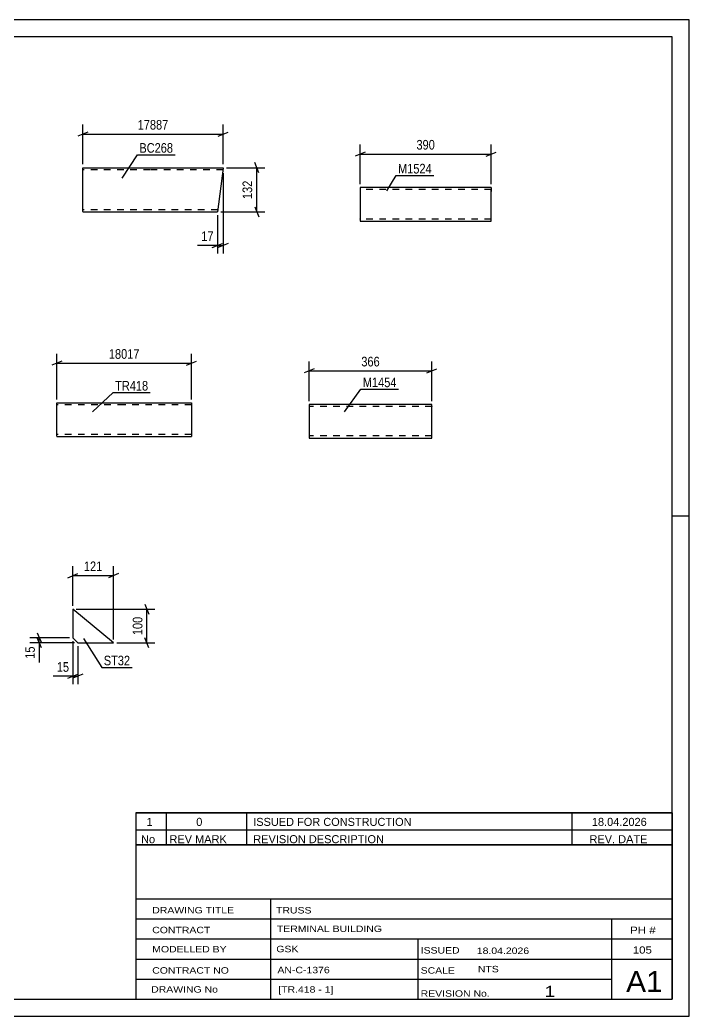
# Model space of a CAD drawing. Header units: millimetres. Extents: x 0 to 420, y 0 to 297.
# Drawn here: x 220.4 to 420, y 0 to 297 of the extents above; entities that cross this region are included whole.
import ezdxf

# ---------------------------------------------------------------- set-up
doc = ezdxf.new("R2010")
doc.units = ezdxf.units.MM
doc.linetypes.add('DXK_LINE_DOT2', pattern=[3.9198, 1.9599, -1.9599])
doc.styles.add('Arial Narrow', font='ARIALN.TTF', dxfattribs={"height": 0.2})

# ---------------------------------------------------------------- blocks, each defined once
blk = doc.blocks.new('Unknown-717263290-1115')
at = {"color": 5, "linetype": 'Continuous'}
for p, q in [((420, 297), (0, 297)), ((420, 0), (420, 297)), ((415, 292), (5, 292)), ((415, 5), (415, 292)), ((420, 149), (415, 149)), ((5, 5), (415, 5)), ((0, 0), (420, 0))]:
    blk.add_line(p, q, dxfattribs=at)
blk = doc.blocks.new('Unknown-717263290-11736')
at = {"color": 7, "linetype": 'Continuous'}
for p, q in [((255, 51.05), (255, 5)), ((255, 51.05), (415, 51.05)), ((415, 51), (415, 5)), ((255, 35), (415, 35)), ((295.14, 35), (295.14, 5)), ((255, 29), (415, 29)), ((397, 5.05), (397, 29.05)), ((255, 23), (415, 23)), ((339.14, 23), (339.14, 5)), ((255, 17), (415, 17)), ((255, 11), (397, 11)), ((255, 5), (415, 5))]:
    blk.add_line(p, q, dxfattribs=at)
at = {"color": 7, "style": 'Arial Narrow'}
for s, height, width, p in [('DRAWING TITLE', 1.9089, 1.425378, (259.88, 30.61)), ('TRUSS', 1.909, 1.425378, (296.81, 30.59)), ('TERMINAL BUILDING', 1.9089, 1.425378, (297.06, 25.07)), ('CONTRACT', 1.909, 1.425378, (259.88, 24.71)), ('MODELLED BY', 1.9089, 1.425378, (259.88, 18.98)), ('GSK', 1.909, 1.425378, (296.88, 19.04)), ('ISSUED', 1.909, 1.425378, (339.94, 18.64)), ('18.04.2026', 1.909, 1.425378, (356.69, 18.52)), ('CONTRACT NO', 1.9089, 1.425378, (259.88, 12.66)), ('AN-C-1376', 1.909, 1.425378, (297.23, 12.78)), ('SCALE', 1.909, 1.425378, (339.94, 12.65)), ('A1', 6.204, 1.25, (401.24, 7.2)), ('DRAWING No', 1.909, 1.425378, (259.56, 7)), ('[TR.418 - 1]', 1.9089, 1.425378, (297.46, 6.99)), ('1', 3.34, 1.5, (376.91, 5.68)), ('REVISION No.', 1.9089, 1.425378, (339.94, 5.77))]:
    blk.add_text(s, height=height, dxfattribs=dict(at, width=width)).set_placement(p)
at = {"color": 7, "linetype": 'Continuous', "style": 'Arial Narrow'}
for s, height, width, p in [('PH #', 2.1, 1.42538, (402.4, 24.55)), ('105', 2.1, 1.42538, (403.19, 18.65)), ('NTS', 1.909, 1.425378, (357, 13.05))]:
    blk.add_text(s, height=height, dxfattribs=dict(at, width=width)).set_placement(p)
blk = doc.blocks.new('Unknown-717263290-11737')
at = {"color": 7, "linetype": 'Continuous'}
for p, q in [((255, 60.55), (415, 60.55)), ((415, 60.55), (255, 60.55)), ((255, 60.55), (255, 55.55)), ((264, 60.55), (264, 55.55)), ((288, 60.55), (288, 55.55)), ((385, 60.55), (385, 55.55)), ((415, 60.55), (415, 55.55)), ((255, 55.55), (415, 55.55)), ((255, 55.55), (255, 51.05)), ((255, 55.55), (415, 55.55)), ((264, 55.55), (264, 51.05)), ((288, 55.55), (288, 51.05)), ((385, 55.55), (385, 51.05)), ((415, 55.55), (415, 51.05)), ((415, 51.05), (255, 51.05))]:
    blk.add_line(p, q, dxfattribs=at)
at = {"color": 7, "linetype": 'Continuous', "style": 'Arial Narrow'}
for s, height, width, p in [('1', 2.39, 1.196471, (258.16, 56.7)), ('0', 2.39, 1.196471, (273, 56.7)), ('ISSUED FOR CONSTRUCTION', 2.3861, 1.196471, (290, 56.7)), ('18.04.2026', 2.386, 1.196471, (391, 56.7)), ('No', 2.386, 1.2, (256.54, 51.55)), ('REV MARK', 2.386, 1.2, (265, 51.55)), ('REVISION DESCRIPTION', 2.3861, 1.2, (290, 51.55)), ('REV. DATE', 2.386, 1.2, (390.28, 51.55))]:
    blk.add_text(s, height=height, dxfattribs=dict(at, width=width)).set_placement(p)
blk = doc.blocks.new('Part-717263290-9596 - 9595')
at = {"color": 2, "linetype": 'Continuous'}
for p, q in [((236.2, 121.31), (236.2, 112.81)), ((248.29, 111.31), (236.2, 121.31)), ((236.2, 112.81), (237.7, 111.31)), ((237.7, 111.31), (248.29, 111.31))]:
    blk.add_line(p, q, dxfattribs=at)
blk = doc.blocks.new('Part-717263290-9561 - 9560')
at = {"color": 2, "linetype": 'Continuous'}
for p, q in [((231.46, 172.89), (231.46, 182.8)), ((231.46, 182.8), (251.46, 182.8)), ((251.56, 182.8), (271.56, 182.8)), ((271.56, 182.8), (271.56, 172.8)), ((231.46, 172.89), (231.46, 172.8)), ((231.46, 172.8), (251.46, 172.8)), ((251.56, 172.8), (271.56, 172.8))]:
    blk.add_line(p, q, dxfattribs=at)
at = {"color": 7, "linetype": 'DXK_LINE_DOT2'}
for p, q in [((251.46, 182.2), (231.46, 182.2)), ((271.56, 182.2), (251.56, 182.2)), ((271.56, 182.7), (271.56, 182.8)), ((231.46, 173.4), (231.46, 173.44)), ((251.46, 173.4), (231.46, 173.4)), ((271.56, 173.4), (251.56, 173.4)), ((271.56, 173.4), (271.56, 173.44))]:
    blk.add_line(p, q, dxfattribs=at)
blk = doc.blocks.new('Part-717263290-9686 - 9685')
at = {"color": 2, "linetype": 'Continuous'}
for p, q in [((343.29, 182.35), (306.67, 182.35)), ((306.67, 182.35), (306.67, 172.44)), ((343.29, 173.55), (343.29, 182.35)), ((306.67, 172.44), (306.67, 172.35)), ((306.67, 172.35), (343.29, 172.35)), ((343.29, 172.35), (343.29, 173.55))]:
    blk.add_line(p, q, dxfattribs=at)
at = {"color": 7, "linetype": 'DXK_LINE_DOT2'}
for p, q in [((343.29, 181.75), (306.67, 181.75)), ((343.29, 181.75), (343.29, 181.71)), ((343.29, 181.71), (343.29, 181.75)), ((343.29, 181.61), (343.29, 181.71)), ((343.29, 181.71), (343.29, 181.61)), ((306.67, 172.95), (306.67, 173)), ((343.29, 172.95), (306.67, 172.95)), ((343.29, 173), (343.29, 173.32)), ((343.29, 172.95), (343.29, 173))]:
    blk.add_line(p, q, dxfattribs=at)
blk = doc.blocks.new('Part-717263290-9736 - 9735')
at = {"color": 2, "linetype": 'Continuous'}
for p, q in [((360.94, 247), (321.93, 247)), ((321.93, 247), (321.93, 237.1)), ((360.94, 247), (360.94, 246.91)), ((360.94, 246.91), (360.94, 246.65)), ((360.94, 246.65), (360.94, 245.8)), ((360.94, 238.2), (360.94, 245.8)), ((360.94, 237), (360.94, 238.2)), ((321.93, 237.1), (321.93, 237)), ((321.93, 237), (360.94, 237))]:
    blk.add_line(p, q, dxfattribs=at)
at = {"color": 7, "linetype": 'DXK_LINE_DOT2'}
for p, q in [((360.94, 246.65), (360.94, 246.4)), ((360.94, 246.4), (321.93, 246.4)), ((360.94, 245.8), (360.94, 246.26)), ((321.93, 237.6), (321.93, 237.65)), ((360.94, 237.6), (321.93, 237.6)), ((360.94, 237.65), (360.94, 237.98)), ((360.94, 237.6), (360.94, 237.65))]:
    blk.add_line(p, q, dxfattribs=at)
blk = doc.blocks.new('Part-717263290-9743 - 9742')
at = {"color": 2, "linetype": 'Continuous'}
for p, q in [((239.2, 239.84), (239.2, 252.95)), ((239.2, 252.95), (259.2, 252.95)), ((259.3, 252.95), (281.03, 252.95)), ((281.02, 252.85), (279.3, 239.75)), ((281.03, 252.95), (281.02, 252.85)), ((239.2, 239.84), (239.2, 239.75)), ((239.2, 239.75), (259.2, 239.75)), ((259.3, 239.75), (279.3, 239.75))]:
    blk.add_line(p, q, dxfattribs=at)
at = {"color": 7, "linetype": 'DXK_LINE_DOT2'}
for p, q in [((259.2, 252.35), (239.2, 252.35)), ((280.96, 252.35), (259.3, 252.35)), ((239.2, 240.35), (239.2, 240.39)), ((259.2, 240.35), (239.2, 240.35)), ((279.38, 240.35), (259.3, 240.35)), ((279.38, 240.35), (279.38, 240.39))]:
    blk.add_line(p, q, dxfattribs=at)
blk = doc.blocks.new('StraightDimension-717263290-9880 - 9595')
at = {"color": 7, "linetype": 'Continuous'}
for p, q in [((225.6, 114.31), (226.8, 111.31)), ((235.2, 112.81), (223.35, 112.81)), ((236.7, 111.31), (223.35, 111.31)), ((226.8, 109.81), (225.6, 112.81)), ((226.2, 111.31), (226.2, 112.81))]:
    blk.add_line(p, q, dxfattribs=at)
at = {"color": 0}
blk.add_wipeout([(225.45, 110.78), (221.25, 110.78), (221.25, 105.93), (225.45, 105.93)], dxfattribs=at)
at = {"color": 7, "linetype": 'Continuous'}
blk.add_line((226.2, 111.31), (226.2, 105.4), dxfattribs=at)
blk.add_line((226.2, 111.31), (226.2, 105.4), dxfattribs=at)
at = {"color": 3, "style": 'Arial Narrow'}
blk.add_text('15', height=2.863, rotation=90.0002, dxfattribs=at).set_placement((224.85, 106.53))
blk = doc.blocks.new('StraightDimension-717263290-9872 - 9595')
at = {"color": 7, "linetype": 'Continuous'}
for p, q in [((236.2, 111.81), (236.2, 98.91)), ((237.7, 110.31), (237.7, 98.91)), ((234.7, 100.71), (237.7, 101.91)), ((239.2, 101.91), (236.2, 100.71)), ((236.2, 101.31), (237.7, 101.31))]:
    blk.add_line(p, q, dxfattribs=at)
at = {"color": 0}
blk.add_wipeout([(235.67, 102.06), (235.67, 106.26), (230.81, 106.26), (230.81, 102.06)], dxfattribs=at)
at = {"color": 7, "linetype": 'Continuous'}
blk.add_line((236.2, 101.31), (230.29, 101.31), dxfattribs=at)
blk.add_line((236.2, 101.31), (230.29, 101.31), dxfattribs=at)
at = {"color": 3, "style": 'Arial Narrow'}
blk.add_text('15', height=2.863, dxfattribs=at).set_placement((231.41, 102.66))
blk = doc.blocks.new('StraightDimension-717263290-9884 - 9595')
at = {"color": 7, "linetype": 'Continuous'}
for p, q in [((257.69, 122.81), (258.89, 119.81)), ((237.2, 121.31), (260.69, 121.31)), ((258.29, 111.31), (258.29, 121.31)), ((249.29, 111.31), (260.69, 111.31)), ((258.89, 109.81), (257.69, 112.81))]:
    blk.add_line(p, q, dxfattribs=at)
at = {"color": 0}
blk.add_wipeout([(257.54, 119.65), (253.34, 119.65), (253.34, 112.97), (257.54, 112.97)], dxfattribs=at)
at = {"color": 3, "style": 'Arial Narrow'}
blk.add_text('100', height=2.863, rotation=90.0002, dxfattribs=at).set_placement((256.94, 113.57))
blk = doc.blocks.new('StraightDimension-717263290-9876 - 9595')
at = {"color": 7, "linetype": 'Continuous'}
for p, q in [((236.2, 122.31), (236.2, 134.16)), ((248.29, 112.31), (248.29, 134.16)), ((234.7, 130.71), (237.7, 131.91)), ((236.2, 131.31), (248.29, 131.31)), ((249.79, 131.91), (246.79, 130.71))]:
    blk.add_line(p, q, dxfattribs=at)
at = {"color": 0}
blk.add_wipeout([(245.58, 132.06), (245.58, 136.26), (238.9, 136.26), (238.9, 132.06)], dxfattribs=at)
at = {"color": 3, "style": 'Arial Narrow'}
blk.add_text('121', height=2.863, dxfattribs=at).set_placement((239.5, 132.66))
blk = doc.blocks.new('StraightDimension-717263290-9816 - 9560')
at = {"color": 7, "linetype": 'Continuous'}
for p, q in [((231.46, 183.8), (231.46, 197.47)), ((271.56, 183.8), (271.56, 197.47)), ((232.96, 195.22), (229.96, 194.02)), ((231.46, 194.62), (271.56, 194.62)), ((270.06, 194.02), (273.06, 195.22))]:
    blk.add_line(p, q, dxfattribs=at)
at = {"color": 0}
blk.add_wipeout([(256.68, 195.37), (256.68, 199.57), (246.34, 199.57), (246.34, 195.37)], dxfattribs=at)
at = {"color": 3, "style": 'Arial Narrow'}
blk.add_text('18017', height=2.863, dxfattribs=at).set_placement((246.94, 195.97))
blk = doc.blocks.new('StraightDimension-717263290-9948 - 9685')
at = {"color": 7, "linetype": 'Continuous'}
for p, q in [((306.67, 183.35), (306.67, 195.2)), ((343.29, 183.35), (343.29, 195.2)), ((308.17, 192.95), (305.17, 191.75)), ((306.67, 192.35), (343.29, 192.35)), ((341.79, 191.75), (344.79, 192.95))]:
    blk.add_line(p, q, dxfattribs=at)
at = {"color": 0}
blk.add_wipeout([(328.32, 193.1), (328.32, 197.3), (321.64, 197.3), (321.64, 193.1)], dxfattribs=at)
at = {"color": 3, "style": 'Arial Narrow'}
blk.add_text('366', height=2.863, dxfattribs=at).set_placement((322.24, 193.7))
blk = doc.blocks.new('StraightDimension-717263290-9988 - 9735')
at = {"color": 7, "linetype": 'Continuous'}
for p, q in [((321.93, 248), (321.93, 259.85)), ((360.94, 248), (360.94, 259.85)), ((323.43, 257.6), (320.43, 256.4)), ((321.93, 257), (360.94, 257)), ((359.44, 256.4), (362.44, 257.6))]:
    blk.add_line(p, q, dxfattribs=at)
at = {"color": 0}
blk.add_wipeout([(344.77, 257.75), (344.77, 261.95), (338.09, 261.95), (338.09, 257.75)], dxfattribs=at)
at = {"color": 3, "style": 'Arial Narrow'}
blk.add_text('390', height=2.863, dxfattribs=at).set_placement((338.69, 258.35))
blk = doc.blocks.new('StraightDimension-717263290-9992 - 9742')
at = {"color": 7, "linetype": 'Continuous'}
for p, q in [((281.03, 251.35), (281.03, 227.35)), ((279.3, 238.75), (279.3, 227.35)), ((277.8, 229.15), (280.8, 230.35)), ((279.3, 229.75), (281.03, 229.75)), ((282.53, 230.35), (279.53, 229.15))]:
    blk.add_line(p, q, dxfattribs=at)
at = {"color": 0}
blk.add_wipeout([(278.77, 230.5), (278.77, 234.7), (273.91, 234.7), (273.91, 230.5)], dxfattribs=at)
at = {"color": 7, "linetype": 'Continuous'}
blk.add_line((279.3, 229.75), (273.39, 229.75), dxfattribs=at)
blk.add_line((279.3, 229.75), (273.39, 229.75), dxfattribs=at)
at = {"color": 3, "style": 'Arial Narrow'}
blk.add_text('17', height=2.863, dxfattribs=at).set_placement((274.51, 231.1))
blk = doc.blocks.new('StraightDimension-717263290-10002 - 9742')
at = {"color": 7, "linetype": 'Continuous'}
for p, q in [((239.2, 253.95), (239.2, 265.8)), ((281.03, 253.95), (281.03, 265.8)), ((240.7, 263.55), (237.7, 262.35)), ((239.2, 262.95), (281.03, 262.95)), ((279.53, 262.35), (282.53, 263.55))]:
    blk.add_line(p, q, dxfattribs=at)
at = {"color": 0}
blk.add_wipeout([(265.29, 263.7), (265.29, 267.9), (254.94, 267.9), (254.94, 263.7)], dxfattribs=at)
at = {"color": 3, "style": 'Arial Narrow'}
blk.add_text('17887', height=2.863, dxfattribs=at).set_placement((255.54, 264.3))
blk = doc.blocks.new('StraightDimension-717263290-9996 - 9742')
at = {"color": 7, "linetype": 'Continuous'}
for p, q in [((282.03, 252.95), (293.43, 252.95)), ((291.63, 251.45), (290.43, 254.45)), ((291.03, 239.75), (291.03, 252.95)), ((290.43, 241.25), (291.63, 238.25)), ((280.3, 239.75), (293.43, 239.75))]:
    blk.add_line(p, q, dxfattribs=at)
at = {"color": 0}
blk.add_wipeout([(290.28, 249.69), (286.08, 249.69), (286.08, 243), (290.28, 243)], dxfattribs=at)
at = {"color": 3, "style": 'Arial Narrow'}
blk.add_text('132', height=2.863, rotation=90.0002, dxfattribs=at).set_placement((289.68, 243.6))
blk = doc.blocks.new('Mark-717263290-11571 - 9595')
at = {"color": 0}
blk.add_wipeout([(253.27, 104.57), (253.27, 107.57), (245.42, 107.57), (245.42, 104.57)], dxfattribs=at)
blk.add_wipeout([(253.27, 104.57), (253.27, 107.57), (245.42, 107.57), (245.42, 104.57)], dxfattribs=at)
at = {"color": 30, "linetype": 'Continuous'}
for p, q in [((239.38, 112.61), (244.82, 103.97)), ((244.82, 103.97), (253.87, 103.97))]:
    blk.add_line(p, q, dxfattribs=at)
at = {"color": 3, "style": 'Arial Narrow'}
blk.add_text('ST32', height=2.863, dxfattribs=at).set_placement((245.42, 104.57))
blk = doc.blocks.new('Mark-717263290-10011 - 9560')
at = {"color": 0}
blk.add_wipeout([(258.68, 186.49), (258.68, 189.49), (248.81, 189.49), (248.81, 186.49)], dxfattribs=at)
blk.add_wipeout([(258.68, 186.49), (258.68, 189.49), (248.81, 189.49), (248.81, 186.49)], dxfattribs=at)
at = {"color": 30, "linetype": 'Continuous'}
for p, q in [((242.09, 180.14), (248.21, 185.89)), ((248.21, 185.89), (259.28, 185.89))]:
    blk.add_line(p, q, dxfattribs=at)
at = {"color": 3, "style": 'Arial Narrow'}
blk.add_text('TR418', height=2.863, dxfattribs=at).set_placement((248.81, 186.49))
blk = doc.blocks.new('Mark-717263290-10034 - 9685')
at = {"color": 0}
blk.add_wipeout([(332.75, 187.52), (332.75, 190.52), (322.69, 190.52), (322.69, 187.52)], dxfattribs=at)
blk.add_wipeout([(332.75, 187.52), (332.75, 190.52), (322.69, 190.52), (322.69, 187.52)], dxfattribs=at)
at = {"color": 30, "linetype": 'Continuous'}
for p, q in [((317.24, 180.11), (322.09, 186.92)), ((322.09, 186.92), (333.35, 186.92))]:
    blk.add_line(p, q, dxfattribs=at)
at = {"color": 3, "style": 'Arial Narrow'}
blk.add_text('M1454', height=2.863, dxfattribs=at).set_placement((322.69, 187.52))
blk = doc.blocks.new('Mark-717263290-10042 - 9735')
at = {"color": 0}
blk.add_wipeout([(343.25, 251.22), (343.25, 254.22), (333.19, 254.22), (333.19, 251.22)], dxfattribs=at)
blk.add_wipeout([(343.25, 251.22), (343.25, 254.22), (333.19, 254.22), (333.19, 251.22)], dxfattribs=at)
at = {"color": 30, "linetype": 'Continuous'}
for p, q in [((329.88, 246.03), (332.59, 250.62)), ((332.59, 250.62), (343.85, 250.62))]:
    blk.add_line(p, q, dxfattribs=at)
at = {"color": 3, "style": 'Arial Narrow'}
blk.add_text('M1524', height=2.863, dxfattribs=at).set_placement((333.19, 251.22))
blk = doc.blocks.new('Mark-717263290-10045 - 9742')
at = {"color": 0}
blk.add_wipeout([(266.09, 257.41), (266.09, 260.41), (256.04, 260.41), (256.04, 257.41)], dxfattribs=at)
blk.add_wipeout([(266.09, 257.41), (266.09, 260.41), (256.04, 260.41), (256.04, 257.41)], dxfattribs=at)
at = {"color": 30, "linetype": 'Continuous'}
for p, q in [((250.93, 249.83), (255.44, 256.81)), ((255.44, 256.81), (266.69, 256.81))]:
    blk.add_line(p, q, dxfattribs=at)
at = {"color": 3, "style": 'Arial Narrow'}
blk.add_text('BC268', height=2.863, dxfattribs=at).set_placement((256.04, 257.41))

msp = doc.modelspace()

# ---------------------------------------------------------------- block references
for name in ['Unknown-717263290-1115', 'Part-717263290-9743 - 9742', 'Part-717263290-9736 - 9735', 'Part-717263290-9561 - 9560', 'Part-717263290-9686 - 9685', 'Part-717263290-9596 - 9595', 'Unknown-717263290-11737', 'Unknown-717263290-11736']:
    msp.add_blockref(name, (0, 0))

# ---------------------------------------------------------------- next in the draw order: block references
for name in ['StraightDimension-717263290-10002 - 9742', 'StraightDimension-717263290-9988 - 9735', 'StraightDimension-717263290-9992 - 9742', 'StraightDimension-717263290-9816 - 9560', 'StraightDimension-717263290-9948 - 9685', 'StraightDimension-717263290-9880 - 9595']:
    msp.add_blockref(name, (0, 0))

# ---------------------------------------------------------------- next in the draw order: block references
for name in ['Mark-717263290-10045 - 9742', 'StraightDimension-717263290-9996 - 9742', 'Mark-717263290-10042 - 9735', 'Mark-717263290-10034 - 9685', 'Mark-717263290-10011 - 9560', 'StraightDimension-717263290-9872 - 9595']:
    msp.add_blockref(name, (0, 0))

# ---------------------------------------------------------------- next in the draw order: block references
msp.add_blockref('StraightDimension-717263290-9884 - 9595', (0, 0))

# ---------------------------------------------------------------- next in the draw order: block references
msp.add_blockref('StraightDimension-717263290-9876 - 9595', (0, 0))

# ---------------------------------------------------------------- next in the draw order: block references
msp.add_blockref('Mark-717263290-11571 - 9595', (0, 0))

doc.saveas('drawing.dxf')
